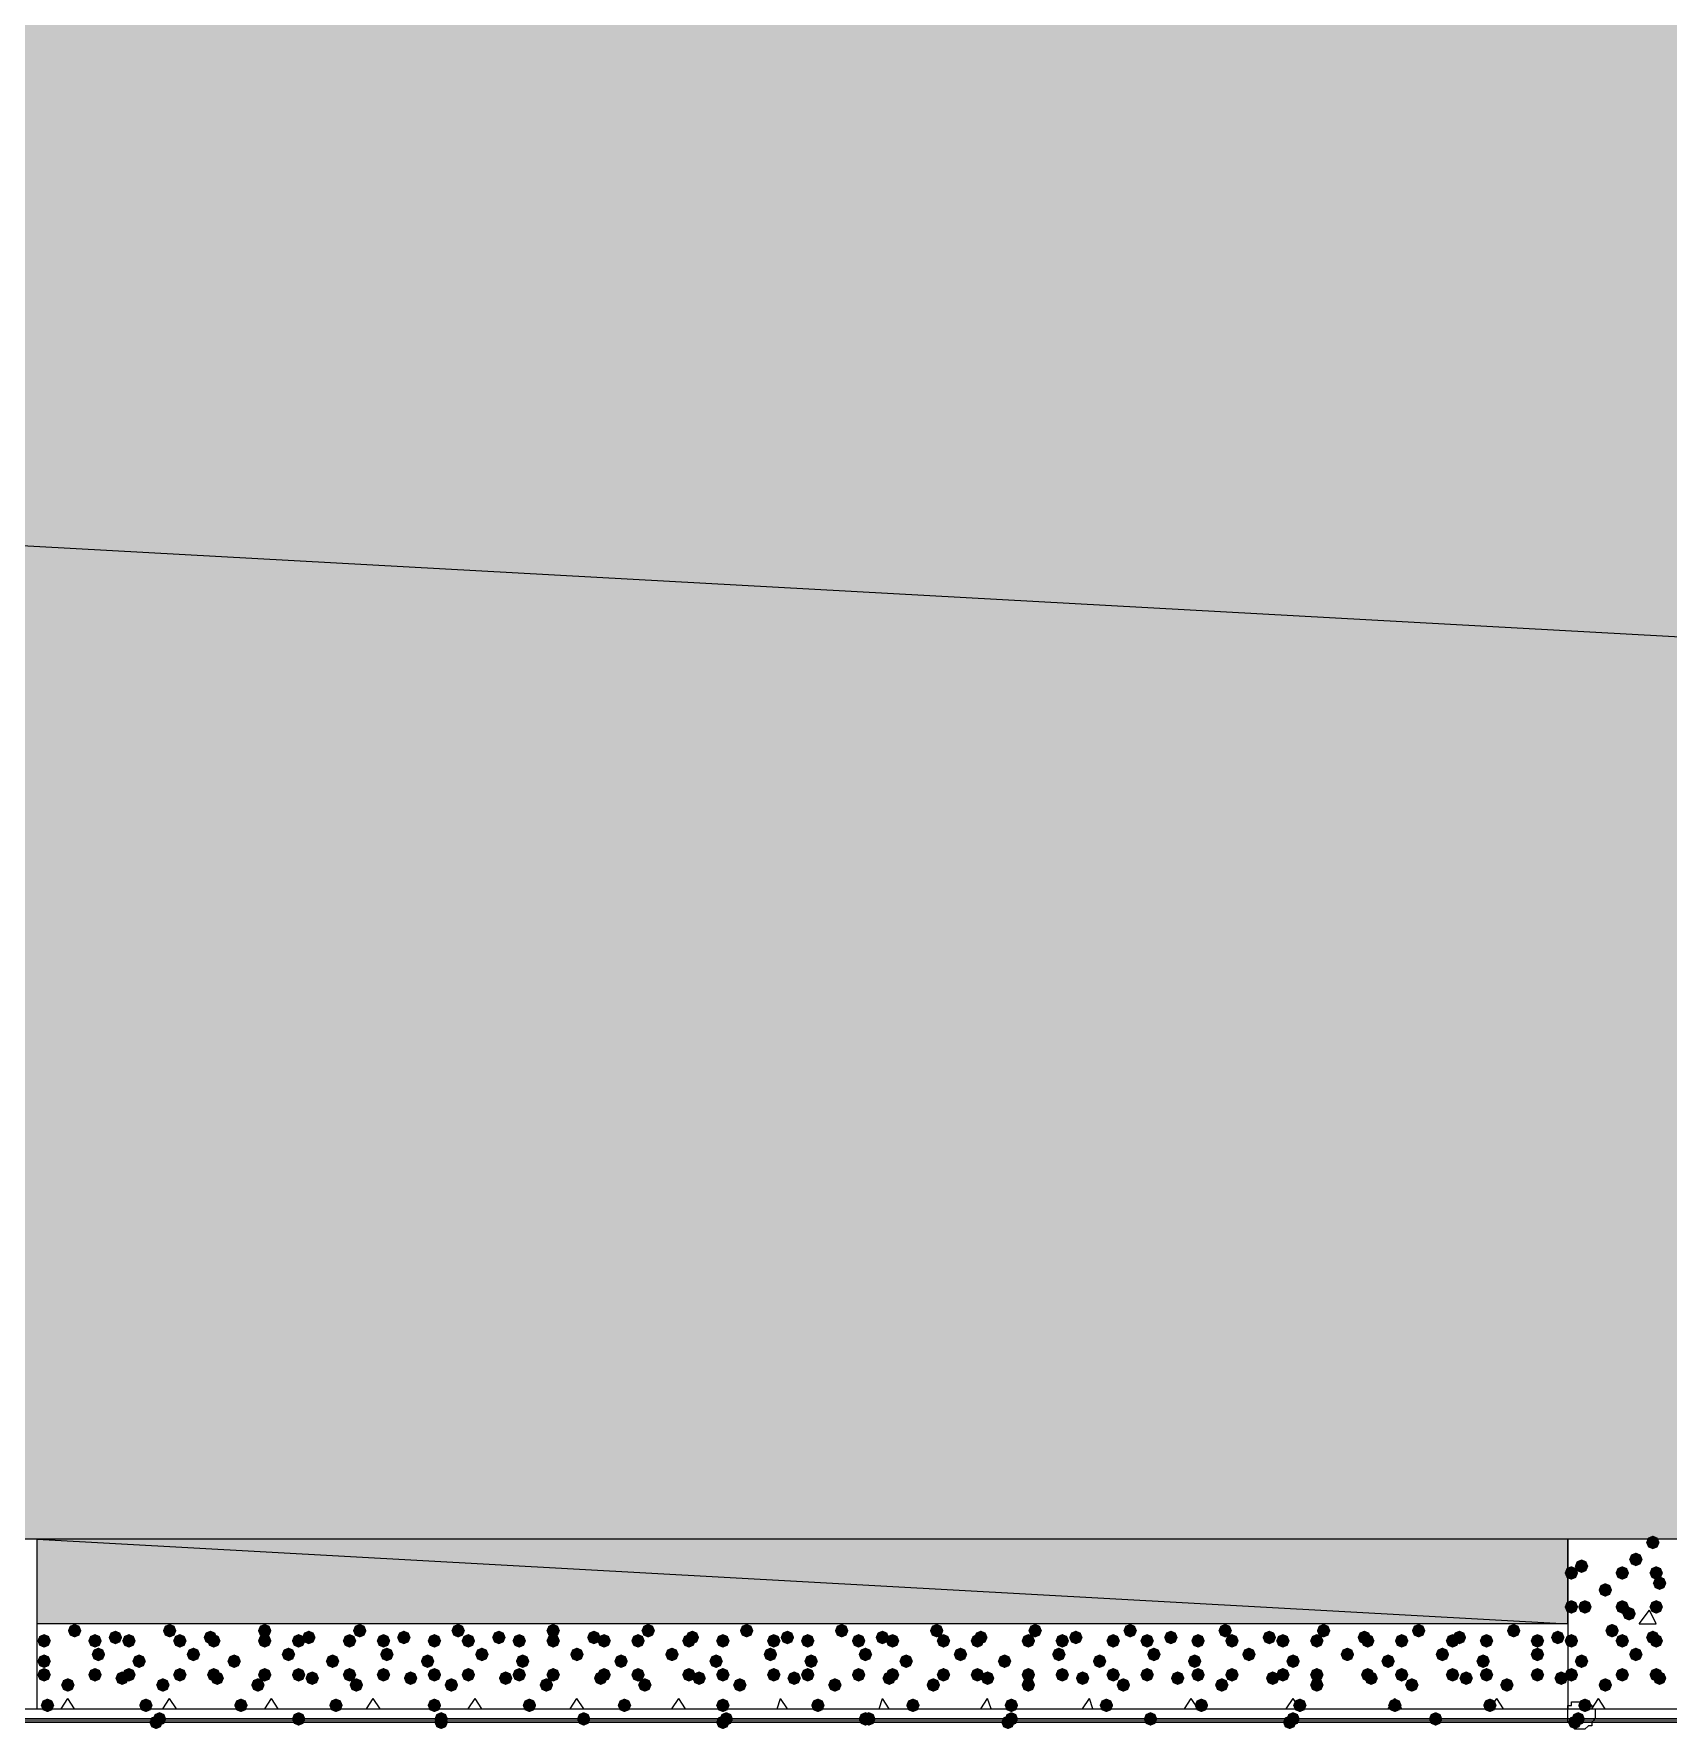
# Model space of a CAD drawing. Header units: millimetres. Extents: x 0 to 420, y 0 to 297.
# Drawn here: x 154.6 to 174.98, y 82.55 to 103.7 of the extents above; entities that cross this region are included whole.
import ezdxf

# ---------------------------------------------------------------- set-up
doc = ezdxf.new("R2010")
doc.units = ezdxf.units.MM
doc.layers.get('0').update_dxf_attribs({"linetype": 'CONTINUOUS'})

msp = doc.modelspace()

# ---------------------------------------------------------------- hatches: boundary and pattern name
at = {"true_color": 0x000008}
h = msp.add_hatch(color=0, dxfattribs=at)
h.paths.add_polyline_path([(379.603, 103.970667), (33.528, 103.970667), (379.603, 84.920667)], flags=0)
h.paths.add_polyline_path([(33.528, 103.970667), (379.603, 84.920667), (33.528, 84.920667)], flags=0)
h = msp.add_hatch(color=0, dxfattribs=at)
h.paths.add_polyline_path([(173.736, 84.920667), (154.643667, 84.920667), (173.736, 83.862333)], flags=0)
h.paths.add_polyline_path([(154.643667, 84.920667), (173.736, 83.862333), (154.643667, 83.862333)], flags=0)
at = {"true_color": 0x000007}
for points in [[(174.879, 84.878333), (174.854129, 84.818537), (174.794333, 84.793667), (174.734537, 84.818537), (174.709667, 84.878333), (174.734537, 84.938129), (174.794333, 84.963), (174.854129, 84.938129)], [(173.99, 84.582), (173.965129, 84.522204), (173.905333, 84.497333), (173.845538, 84.522204), (173.820667, 84.582), (173.845537, 84.641796), (173.905333, 84.666667), (173.965129, 84.641796)], [(174.667333, 84.666667), (174.642462, 84.606871), (174.582667, 84.582), (174.522871, 84.606871), (174.498, 84.666667), (174.522871, 84.726462), (174.582667, 84.751333), (174.642462, 84.726463)], [(173.863, 84.497333), (173.838129, 84.437537), (173.778333, 84.412667), (173.718538, 84.437537), (173.693667, 84.497333), (173.718537, 84.557129), (173.778333, 84.582), (173.838129, 84.557129)], [(174.498, 84.497333), (174.473129, 84.437537), (174.413333, 84.412667), (174.353538, 84.437537), (174.328667, 84.497333), (174.353537, 84.557129), (174.413333, 84.582), (174.473129, 84.557129)], [(174.921333, 84.497333), (174.896462, 84.437537), (174.836667, 84.412667), (174.776871, 84.437537), (174.752, 84.497333), (174.776871, 84.557129), (174.836667, 84.582), (174.896462, 84.557129)], [(174.963667, 84.370333), (174.938796, 84.310538), (174.879, 84.285667), (174.819204, 84.310538), (174.794333, 84.370333), (174.819204, 84.430129), (174.879, 84.455), (174.938796, 84.430129)], [(174.286333, 84.285667), (174.261462, 84.225871), (174.201667, 84.201), (174.141871, 84.225871), (174.117, 84.285667), (174.141871, 84.345462), (174.201667, 84.370333), (174.261462, 84.345463)], [(173.863, 84.074), (173.838129, 84.014204), (173.778333, 83.989333), (173.718538, 84.014204), (173.693667, 84.074), (173.718537, 84.133796), (173.778333, 84.158667), (173.838129, 84.133796)], [(174.032333, 84.074), (174.007462, 84.014204), (173.947667, 83.989333), (173.887871, 84.014204), (173.863, 84.074), (173.887871, 84.133796), (173.947667, 84.158667), (174.007462, 84.133796)], [(174.498, 84.074), (174.473129, 84.014204), (174.413333, 83.989333), (174.353538, 84.014204), (174.328667, 84.074), (174.353537, 84.133796), (174.413333, 84.158667), (174.473129, 84.133796)], [(174.582667, 83.989333), (174.557796, 83.929537), (174.498, 83.904667), (174.438204, 83.929537), (174.413333, 83.989333), (174.438204, 84.049129), (174.498, 84.074), (174.557796, 84.049129)], [(174.921333, 84.074), (174.896462, 84.014204), (174.836667, 83.989333), (174.776871, 84.014204), (174.752, 84.074), (174.776871, 84.133796), (174.836667, 84.158667), (174.896462, 84.133796)], [(174.371, 83.777667), (174.346129, 83.717871), (174.286333, 83.693), (174.226538, 83.717871), (174.201667, 83.777667), (174.226537, 83.837462), (174.286333, 83.862333), (174.346129, 83.837463)], [(174.879, 83.693), (174.854129, 83.633204), (174.794333, 83.608333), (174.734537, 83.633204), (174.709667, 83.693), (174.734537, 83.752796), (174.794333, 83.777667), (174.854129, 83.752796)], [(173.863, 83.650667), (173.838129, 83.590871), (173.778333, 83.566), (173.718538, 83.590871), (173.693667, 83.650667), (173.718537, 83.710462), (173.778333, 83.735333), (173.838129, 83.710463)], [(174.498, 83.650667), (174.473129, 83.590871), (174.413333, 83.566), (174.353538, 83.590871), (174.328667, 83.650667), (174.353537, 83.710462), (174.413333, 83.735333), (174.473129, 83.710463)], [(174.667333, 83.481333), (174.642462, 83.421537), (174.582667, 83.396667), (174.522871, 83.421537), (174.498, 83.481333), (174.522871, 83.541129), (174.582667, 83.566), (174.642462, 83.541129)], [(174.921333, 83.650667), (174.896462, 83.590871), (174.836667, 83.566), (174.776871, 83.590871), (174.752, 83.650667), (174.776871, 83.710462), (174.836667, 83.735333), (174.896462, 83.710463)], [(173.99, 83.396667), (173.965129, 83.336871), (173.905333, 83.312), (173.845538, 83.336871), (173.820667, 83.396667), (173.845537, 83.456462), (173.905333, 83.481333), (173.965129, 83.456463)], [(173.863, 83.227333), (173.838129, 83.167537), (173.778333, 83.142667), (173.718538, 83.167537), (173.693667, 83.227333), (173.718537, 83.287129), (173.778333, 83.312), (173.838129, 83.287129)], [(174.286333, 83.100333), (174.261462, 83.040538), (174.201667, 83.015667), (174.141871, 83.040538), (174.117, 83.100333), (174.141871, 83.160129), (174.201667, 83.185), (174.261462, 83.160129)], [(174.498, 83.227333), (174.473129, 83.167537), (174.413333, 83.142667), (174.353538, 83.167537), (174.328667, 83.227333), (174.353537, 83.287129), (174.413333, 83.312), (174.473129, 83.287129)], [(174.921333, 83.227333), (174.896462, 83.167537), (174.836667, 83.142667), (174.776871, 83.167537), (174.752, 83.227333), (174.776871, 83.287129), (174.836667, 83.312), (174.896462, 83.287129)], [(174.963667, 83.185), (174.938796, 83.125204), (174.879, 83.100333), (174.819204, 83.125204), (174.794333, 83.185), (174.819204, 83.244796), (174.879, 83.269667), (174.938796, 83.244796)], [(174.032333, 82.846333), (174.007462, 82.786537), (173.947667, 82.761667), (173.887871, 82.786537), (173.863, 82.846333), (173.887871, 82.906129), (173.947667, 82.931), (174.007462, 82.906129)]]:
    msp.add_hatch(color=0, dxfattribs=at).paths.add_polyline_path(points, flags=0)
at = {"true_color": 0x000008}
for points in [[(155.194, 83.777667), (155.169129, 83.717871), (155.109333, 83.693), (155.049538, 83.717871), (155.024667, 83.777667), (155.049537, 83.837462), (155.109333, 83.862333), (155.169129, 83.837463)], [(155.702, 83.693), (155.677129, 83.633204), (155.617333, 83.608333), (155.557538, 83.633204), (155.532667, 83.693), (155.557537, 83.752796), (155.617333, 83.777667), (155.677129, 83.752796)], [(156.379333, 83.777667), (156.354463, 83.717871), (156.294667, 83.693), (156.234871, 83.717871), (156.21, 83.777667), (156.234871, 83.837462), (156.294667, 83.862333), (156.354462, 83.837463)], [(156.887333, 83.693), (156.862462, 83.633204), (156.802667, 83.608333), (156.742871, 83.633204), (156.718, 83.693), (156.742871, 83.752796), (156.802667, 83.777667), (156.862462, 83.752796)], [(157.564667, 83.777667), (157.539796, 83.717871), (157.48, 83.693), (157.420204, 83.717871), (157.395333, 83.777667), (157.420204, 83.837462), (157.48, 83.862333), (157.539796, 83.837463)], [(158.115, 83.693), (158.090129, 83.633204), (158.030333, 83.608333), (157.970538, 83.633204), (157.945667, 83.693), (157.970537, 83.752796), (158.030333, 83.777667), (158.090129, 83.752796)], [(158.75, 83.777667), (158.725129, 83.717871), (158.665333, 83.693), (158.605538, 83.717871), (158.580667, 83.777667), (158.605537, 83.837462), (158.665333, 83.862333), (158.725129, 83.837463)], [(159.300333, 83.693), (159.275463, 83.633204), (159.215667, 83.608333), (159.155871, 83.633204), (159.131, 83.693), (159.155871, 83.752796), (159.215667, 83.777667), (159.275462, 83.752796)], [(159.977667, 83.777667), (159.952796, 83.717871), (159.893, 83.693), (159.833204, 83.717871), (159.808333, 83.777667), (159.833204, 83.837462), (159.893, 83.862333), (159.952796, 83.837463)], [(160.485667, 83.693), (160.460796, 83.633204), (160.401, 83.608333), (160.341204, 83.633204), (160.316333, 83.693), (160.341204, 83.752796), (160.401, 83.777667), (160.460796, 83.752796)], [(161.163, 83.777667), (161.138129, 83.717871), (161.078333, 83.693), (161.018538, 83.717871), (160.993667, 83.777667), (161.018537, 83.837462), (161.078333, 83.862333), (161.138129, 83.837463)], [(161.671, 83.693), (161.646129, 83.633204), (161.586333, 83.608333), (161.526538, 83.633204), (161.501667, 83.693), (161.526537, 83.752796), (161.586333, 83.777667), (161.646129, 83.752796)], [(162.348333, 83.777667), (162.323463, 83.717871), (162.263667, 83.693), (162.203871, 83.717871), (162.179, 83.777667), (162.203871, 83.837462), (162.263667, 83.862333), (162.323462, 83.837463)], [(162.898667, 83.693), (162.873796, 83.633204), (162.814, 83.608333), (162.754204, 83.633204), (162.729333, 83.693), (162.754204, 83.752796), (162.814, 83.777667), (162.873796, 83.752796)], [(163.576, 83.777667), (163.551129, 83.717871), (163.491333, 83.693), (163.431538, 83.717871), (163.406667, 83.777667), (163.431537, 83.837462), (163.491333, 83.862333), (163.551129, 83.837463)], [(164.084, 83.693), (164.059129, 83.633204), (163.999333, 83.608333), (163.939538, 83.633204), (163.914667, 83.693), (163.939537, 83.752796), (163.999333, 83.777667), (164.059129, 83.752796)], [(164.761333, 83.777667), (164.736462, 83.717871), (164.676667, 83.693), (164.616871, 83.717871), (164.592, 83.777667), (164.616871, 83.837462), (164.676667, 83.862333), (164.736462, 83.837463)], [(165.269333, 83.693), (165.244463, 83.633204), (165.184667, 83.608333), (165.124871, 83.633204), (165.1, 83.693), (165.124871, 83.752796), (165.184667, 83.777667), (165.244462, 83.752796)], [(165.946667, 83.777667), (165.921796, 83.717871), (165.862, 83.693), (165.802204, 83.717871), (165.777333, 83.777667), (165.802204, 83.837462), (165.862, 83.862333), (165.921796, 83.837463)], [(166.497, 83.693), (166.472129, 83.633204), (166.412333, 83.608333), (166.352537, 83.633204), (166.327667, 83.693), (166.352537, 83.752796), (166.412333, 83.777667), (166.472129, 83.752796)], [(167.174333, 83.777667), (167.149463, 83.717871), (167.089667, 83.693), (167.029871, 83.717871), (167.005, 83.777667), (167.029871, 83.837462), (167.089667, 83.862333), (167.149462, 83.837463)], [(167.682333, 83.693), (167.657463, 83.633204), (167.597667, 83.608333), (167.537871, 83.633204), (167.513, 83.693), (167.537871, 83.752796), (167.597667, 83.777667), (167.657462, 83.752796)], [(168.359667, 83.777667), (168.334796, 83.717871), (168.275, 83.693), (168.215204, 83.717871), (168.190333, 83.777667), (168.215204, 83.837462), (168.275, 83.862333), (168.334796, 83.837463)], [(168.867667, 83.693), (168.842796, 83.633204), (168.783, 83.608333), (168.723204, 83.633204), (168.698333, 83.693), (168.723204, 83.752796), (168.783, 83.777667), (168.842796, 83.752796)], [(169.545, 83.777667), (169.520129, 83.717871), (169.460333, 83.693), (169.400538, 83.717871), (169.375667, 83.777667), (169.400537, 83.837462), (169.460333, 83.862333), (169.520129, 83.837463)], [(170.095333, 83.693), (170.070462, 83.633204), (170.010667, 83.608333), (169.950871, 83.633204), (169.926, 83.693), (169.950871, 83.752796), (170.010667, 83.777667), (170.070462, 83.752796)], [(170.772667, 83.777667), (170.747796, 83.717871), (170.688, 83.693), (170.628204, 83.717871), (170.603333, 83.777667), (170.628204, 83.837462), (170.688, 83.862333), (170.747796, 83.837463)], [(171.280667, 83.693), (171.255796, 83.633204), (171.196, 83.608333), (171.136204, 83.633204), (171.111333, 83.693), (171.136204, 83.752796), (171.196, 83.777667), (171.255796, 83.752796)], [(171.958, 83.777667), (171.933129, 83.717871), (171.873333, 83.693), (171.813538, 83.717871), (171.788667, 83.777667), (171.813537, 83.837462), (171.873333, 83.862333), (171.933129, 83.837463)], [(172.466, 83.693), (172.441129, 83.633204), (172.381333, 83.608333), (172.321538, 83.633204), (172.296667, 83.693), (172.321537, 83.752796), (172.381333, 83.777667), (172.441129, 83.752796)], [(173.143333, 83.777667), (173.118462, 83.717871), (173.058667, 83.693), (172.998871, 83.717871), (172.974, 83.777667), (172.998871, 83.837462), (173.058667, 83.862333), (173.118462, 83.837463)], [(173.693667, 83.693), (173.668796, 83.633204), (173.609, 83.608333), (173.549204, 83.633204), (173.524333, 83.693), (173.549204, 83.752796), (173.609, 83.777667), (173.668796, 83.752796)], [(154.813, 83.650667), (154.788129, 83.590871), (154.728333, 83.566), (154.668538, 83.590871), (154.643667, 83.650667), (154.668537, 83.710462), (154.728333, 83.735333), (154.788129, 83.710463)], [(155.448, 83.650667), (155.423129, 83.590871), (155.363333, 83.566), (155.303538, 83.590871), (155.278667, 83.650667), (155.303537, 83.710462), (155.363333, 83.735333), (155.423129, 83.710463)], [(155.490333, 83.481333), (155.465463, 83.421537), (155.405667, 83.396667), (155.345871, 83.421537), (155.321, 83.481333), (155.345871, 83.541129), (155.405667, 83.566), (155.465462, 83.541129)], [(155.871333, 83.650667), (155.846462, 83.590871), (155.786667, 83.566), (155.726871, 83.590871), (155.702, 83.650667), (155.726871, 83.710462), (155.786667, 83.735333), (155.846462, 83.710463)], [(156.506333, 83.650667), (156.481462, 83.590871), (156.421667, 83.566), (156.361871, 83.590871), (156.337, 83.650667), (156.361871, 83.710462), (156.421667, 83.735333), (156.481462, 83.710463)], [(156.675667, 83.481333), (156.650796, 83.421537), (156.591, 83.396667), (156.531204, 83.421537), (156.506333, 83.481333), (156.531204, 83.541129), (156.591, 83.566), (156.650796, 83.541129)], [(156.929667, 83.650667), (156.904796, 83.590871), (156.845, 83.566), (156.785204, 83.590871), (156.760333, 83.650667), (156.785204, 83.710462), (156.845, 83.735333), (156.904796, 83.710463)], [(157.564667, 83.650667), (157.539796, 83.590871), (157.48, 83.566), (157.420204, 83.590871), (157.395333, 83.650667), (157.420204, 83.710462), (157.48, 83.735333), (157.539796, 83.710463)], [(157.861, 83.481333), (157.836129, 83.421537), (157.776333, 83.396667), (157.716538, 83.421537), (157.691667, 83.481333), (157.716537, 83.541129), (157.776333, 83.566), (157.836129, 83.541129)], [(157.988, 83.650667), (157.963129, 83.590871), (157.903333, 83.566), (157.843538, 83.590871), (157.818667, 83.650667), (157.843537, 83.710462), (157.903333, 83.735333), (157.963129, 83.710463)], [(158.623, 83.650667), (158.598129, 83.590871), (158.538333, 83.566), (158.478538, 83.590871), (158.453667, 83.650667), (158.478537, 83.710462), (158.538333, 83.735333), (158.598129, 83.710463)], [(159.046333, 83.650667), (159.021462, 83.590871), (158.961667, 83.566), (158.901871, 83.590871), (158.877, 83.650667), (158.901871, 83.710462), (158.961667, 83.735333), (159.021462, 83.710463)], [(159.088667, 83.481333), (159.063796, 83.421537), (159.004, 83.396667), (158.944204, 83.421537), (158.919333, 83.481333), (158.944204, 83.541129), (159.004, 83.566), (159.063796, 83.541129)], [(159.681333, 83.650667), (159.656462, 83.590871), (159.596667, 83.566), (159.536871, 83.590871), (159.512, 83.650667), (159.536871, 83.710462), (159.596667, 83.735333), (159.656462, 83.710463)], [(160.104667, 83.650667), (160.079796, 83.590871), (160.02, 83.566), (159.960204, 83.590871), (159.935333, 83.650667), (159.960204, 83.710462), (160.02, 83.735333), (160.079796, 83.710463)], [(160.274, 83.481333), (160.249129, 83.421537), (160.189333, 83.396667), (160.129538, 83.421537), (160.104667, 83.481333), (160.129537, 83.541129), (160.189333, 83.566), (160.249129, 83.541129)], [(160.739667, 83.650667), (160.714796, 83.590871), (160.655, 83.566), (160.595204, 83.590871), (160.570333, 83.650667), (160.595204, 83.710462), (160.655, 83.735333), (160.714796, 83.710463)], [(161.163, 83.650667), (161.138129, 83.590871), (161.078333, 83.566), (161.018538, 83.590871), (160.993667, 83.650667), (161.018537, 83.710462), (161.078333, 83.735333), (161.138129, 83.710463)], [(161.459333, 83.481333), (161.434463, 83.421537), (161.374667, 83.396667), (161.314871, 83.421537), (161.29, 83.481333), (161.314871, 83.541129), (161.374667, 83.566), (161.434462, 83.541129)], [(161.798, 83.650667), (161.773129, 83.590871), (161.713333, 83.566), (161.653538, 83.590871), (161.628667, 83.650667), (161.653537, 83.710462), (161.713333, 83.735333), (161.773129, 83.710463)], [(162.221333, 83.650667), (162.196463, 83.590871), (162.136667, 83.566), (162.076871, 83.590871), (162.052, 83.650667), (162.076871, 83.710462), (162.136667, 83.735333), (162.196462, 83.710463)], [(162.644667, 83.481333), (162.619796, 83.421537), (162.56, 83.396667), (162.500204, 83.421537), (162.475333, 83.481333), (162.500204, 83.541129), (162.56, 83.566), (162.619796, 83.541129)], [(162.856333, 83.650667), (162.831462, 83.590871), (162.771667, 83.566), (162.711871, 83.590871), (162.687, 83.650667), (162.711871, 83.710462), (162.771667, 83.735333), (162.831462, 83.710463)], [(163.279667, 83.650667), (163.254796, 83.590871), (163.195, 83.566), (163.135204, 83.590871), (163.110333, 83.650667), (163.135204, 83.710462), (163.195, 83.735333), (163.254796, 83.710463)], [(163.872333, 83.481333), (163.847463, 83.421537), (163.787667, 83.396667), (163.727871, 83.421537), (163.703, 83.481333), (163.727871, 83.541129), (163.787667, 83.566), (163.847462, 83.541129)], [(163.914667, 83.650667), (163.889796, 83.590871), (163.83, 83.566), (163.770204, 83.590871), (163.745333, 83.650667), (163.770204, 83.710462), (163.83, 83.735333), (163.889796, 83.710463)], [(164.338, 83.650667), (164.313129, 83.590871), (164.253333, 83.566), (164.193537, 83.590871), (164.168667, 83.650667), (164.193537, 83.710462), (164.253333, 83.735333), (164.313129, 83.710463)], [(164.973, 83.650667), (164.948129, 83.590871), (164.888333, 83.566), (164.828537, 83.590871), (164.803667, 83.650667), (164.828537, 83.710462), (164.888333, 83.735333), (164.948129, 83.710463)], [(165.057667, 83.481333), (165.032796, 83.421537), (164.973, 83.396667), (164.913204, 83.421537), (164.888333, 83.481333), (164.913204, 83.541129), (164.973, 83.566), (165.032796, 83.541129)], [(165.396333, 83.650667), (165.371462, 83.590871), (165.311667, 83.566), (165.251871, 83.590871), (165.227, 83.650667), (165.251871, 83.710462), (165.311667, 83.735333), (165.371462, 83.710463)], [(166.031333, 83.650667), (166.006463, 83.590871), (165.946667, 83.566), (165.886871, 83.590871), (165.862, 83.650667), (165.886871, 83.710462), (165.946667, 83.735333), (166.006462, 83.710463)], [(166.243, 83.481333), (166.218129, 83.421537), (166.158333, 83.396667), (166.098538, 83.421537), (166.073667, 83.481333), (166.098537, 83.541129), (166.158333, 83.566), (166.218129, 83.541129)], [(166.454667, 83.650667), (166.429796, 83.590871), (166.37, 83.566), (166.310204, 83.590871), (166.285333, 83.650667), (166.310204, 83.710462), (166.37, 83.735333), (166.429796, 83.710463)], [(167.089667, 83.650667), (167.064796, 83.590871), (167.005, 83.566), (166.945204, 83.590871), (166.920333, 83.650667), (166.945204, 83.710462), (167.005, 83.735333), (167.064796, 83.710463)], [(167.470667, 83.481333), (167.445796, 83.421537), (167.386, 83.396667), (167.326204, 83.421537), (167.301333, 83.481333), (167.326204, 83.541129), (167.386, 83.566), (167.445796, 83.541129)], [(167.513, 83.650667), (167.488129, 83.590871), (167.428333, 83.566), (167.368538, 83.590871), (167.343667, 83.650667), (167.368537, 83.710462), (167.428333, 83.735333), (167.488129, 83.710463)], [(168.148, 83.650667), (168.123129, 83.590871), (168.063333, 83.566), (168.003537, 83.590871), (167.978667, 83.650667), (168.003537, 83.710462), (168.063333, 83.735333), (168.123129, 83.710463)], [(168.571333, 83.650667), (168.546462, 83.590871), (168.486667, 83.566), (168.426871, 83.590871), (168.402, 83.650667), (168.426871, 83.710462), (168.486667, 83.735333), (168.546462, 83.710463)], [(168.656, 83.481333), (168.631129, 83.421537), (168.571333, 83.396667), (168.511538, 83.421537), (168.486667, 83.481333), (168.511537, 83.541129), (168.571333, 83.566), (168.631129, 83.541129)], [(169.206333, 83.650667), (169.181462, 83.590871), (169.121667, 83.566), (169.061871, 83.590871), (169.037, 83.650667), (169.061871, 83.710462), (169.121667, 83.735333), (169.181462, 83.710463)], [(169.629667, 83.650667), (169.604796, 83.590871), (169.545, 83.566), (169.485204, 83.590871), (169.460333, 83.650667), (169.485204, 83.710462), (169.545, 83.735333), (169.604796, 83.710463)], [(169.841333, 83.481333), (169.816463, 83.421537), (169.756667, 83.396667), (169.696871, 83.421537), (169.672, 83.481333), (169.696871, 83.541129), (169.756667, 83.566), (169.816462, 83.541129)], [(170.264667, 83.650667), (170.239796, 83.590871), (170.18, 83.566), (170.120204, 83.590871), (170.095333, 83.650667), (170.120204, 83.710462), (170.18, 83.735333), (170.239796, 83.710463)], [(170.688, 83.650667), (170.663129, 83.590871), (170.603333, 83.566), (170.543538, 83.590871), (170.518667, 83.650667), (170.543537, 83.710462), (170.603333, 83.735333), (170.663129, 83.710463)], [(171.069, 83.481333), (171.044129, 83.421537), (170.984333, 83.396667), (170.924538, 83.421537), (170.899667, 83.481333), (170.924537, 83.541129), (170.984333, 83.566), (171.044129, 83.541129)], [(171.323, 83.650667), (171.298129, 83.590871), (171.238333, 83.566), (171.178538, 83.590871), (171.153667, 83.650667), (171.178537, 83.710462), (171.238333, 83.735333), (171.298129, 83.710463)], [(171.746333, 83.650667), (171.721462, 83.590871), (171.661667, 83.566), (171.601871, 83.590871), (171.577, 83.650667), (171.601871, 83.710462), (171.661667, 83.735333), (171.721462, 83.710463)], [(172.254333, 83.481333), (172.229463, 83.421537), (172.169667, 83.396667), (172.109871, 83.421537), (172.085, 83.481333), (172.109871, 83.541129), (172.169667, 83.566), (172.229462, 83.541129)], [(172.381333, 83.650667), (172.356462, 83.590871), (172.296667, 83.566), (172.236871, 83.590871), (172.212, 83.650667), (172.236871, 83.710462), (172.296667, 83.735333), (172.356462, 83.710463)], [(172.804667, 83.650667), (172.779796, 83.590871), (172.72, 83.566), (172.660204, 83.590871), (172.635333, 83.650667), (172.660204, 83.710462), (172.72, 83.735333), (172.779796, 83.710463)], [(173.439667, 83.650667), (173.414796, 83.590871), (173.355, 83.566), (173.295204, 83.590871), (173.270333, 83.650667), (173.295204, 83.710462), (173.355, 83.735333), (173.414796, 83.710463)], [(173.439667, 83.481333), (173.414796, 83.421537), (173.355, 83.396667), (173.295204, 83.421537), (173.270333, 83.481333), (173.295204, 83.541129), (173.355, 83.566), (173.414796, 83.541129)], [(154.813, 83.396667), (154.788129, 83.336871), (154.728333, 83.312), (154.668538, 83.336871), (154.643667, 83.396667), (154.668537, 83.456462), (154.728333, 83.481333), (154.788129, 83.456463)], [(155.998333, 83.396667), (155.973462, 83.336871), (155.913667, 83.312), (155.853871, 83.336871), (155.829, 83.396667), (155.853871, 83.456462), (155.913667, 83.481333), (155.973462, 83.456463)], [(157.183667, 83.396667), (157.158796, 83.336871), (157.099, 83.312), (157.039204, 83.336871), (157.014333, 83.396667), (157.039204, 83.456462), (157.099, 83.481333), (157.158796, 83.456463)], [(158.411333, 83.396667), (158.386462, 83.336871), (158.326667, 83.312), (158.266871, 83.336871), (158.242, 83.396667), (158.266871, 83.456462), (158.326667, 83.481333), (158.386462, 83.456463)], [(159.596667, 83.396667), (159.571796, 83.336871), (159.512, 83.312), (159.452204, 83.336871), (159.427333, 83.396667), (159.452204, 83.456462), (159.512, 83.481333), (159.571796, 83.456463)], [(160.782, 83.396667), (160.757129, 83.336871), (160.697333, 83.312), (160.637538, 83.336871), (160.612667, 83.396667), (160.637537, 83.456462), (160.697333, 83.481333), (160.757129, 83.456463)], [(162.009667, 83.396667), (161.984796, 83.336871), (161.925, 83.312), (161.865204, 83.336871), (161.840333, 83.396667), (161.865204, 83.456462), (161.925, 83.481333), (161.984796, 83.456463)], [(163.195, 83.396667), (163.170129, 83.336871), (163.110333, 83.312), (163.050538, 83.336871), (163.025667, 83.396667), (163.050537, 83.456462), (163.110333, 83.481333), (163.170129, 83.456463)], [(164.380333, 83.396667), (164.355462, 83.336871), (164.295667, 83.312), (164.235871, 83.336871), (164.211, 83.396667), (164.235871, 83.456462), (164.295667, 83.481333), (164.355462, 83.456463)], [(165.565667, 83.396667), (165.540796, 83.336871), (165.481, 83.312), (165.421204, 83.336871), (165.396333, 83.396667), (165.421204, 83.456462), (165.481, 83.481333), (165.540796, 83.456463)], [(166.793333, 83.396667), (166.768463, 83.336871), (166.708667, 83.312), (166.648871, 83.336871), (166.624, 83.396667), (166.648871, 83.456462), (166.708667, 83.481333), (166.768462, 83.456463)], [(167.978667, 83.396667), (167.953796, 83.336871), (167.894, 83.312), (167.834204, 83.336871), (167.809333, 83.396667), (167.834204, 83.456462), (167.894, 83.481333), (167.953796, 83.456463)], [(169.164, 83.396667), (169.139129, 83.336871), (169.079333, 83.312), (169.019538, 83.336871), (168.994667, 83.396667), (169.019537, 83.456462), (169.079333, 83.481333), (169.139129, 83.456463)], [(170.391667, 83.396667), (170.366796, 83.336871), (170.307, 83.312), (170.247204, 83.336871), (170.222333, 83.396667), (170.247204, 83.456462), (170.307, 83.481333), (170.366796, 83.456463)], [(171.577, 83.396667), (171.552129, 83.336871), (171.492333, 83.312), (171.432538, 83.336871), (171.407667, 83.396667), (171.432537, 83.456462), (171.492333, 83.481333), (171.552129, 83.456463)], [(172.762333, 83.396667), (172.737462, 83.336871), (172.677667, 83.312), (172.617871, 83.336871), (172.593, 83.396667), (172.617871, 83.456462), (172.677667, 83.481333), (172.737462, 83.456463)], [(154.813, 83.227333), (154.788129, 83.167537), (154.728333, 83.142667), (154.668538, 83.167537), (154.643667, 83.227333), (154.668537, 83.287129), (154.728333, 83.312), (154.788129, 83.287129)], [(155.109333, 83.100333), (155.084463, 83.040538), (155.024667, 83.015667), (154.964871, 83.040538), (154.94, 83.100333), (154.964871, 83.160129), (155.024667, 83.185), (155.084462, 83.160129)], [(155.448, 83.227333), (155.423129, 83.167537), (155.363333, 83.142667), (155.303538, 83.167537), (155.278667, 83.227333), (155.303537, 83.287129), (155.363333, 83.312), (155.423129, 83.287129)], [(155.786667, 83.185), (155.761796, 83.125204), (155.702, 83.100333), (155.642204, 83.125204), (155.617333, 83.185), (155.642204, 83.244796), (155.702, 83.269667), (155.761796, 83.244796)], [(155.871333, 83.227333), (155.846462, 83.167537), (155.786667, 83.142667), (155.726871, 83.167537), (155.702, 83.227333), (155.726871, 83.287129), (155.786667, 83.312), (155.846462, 83.287129)], [(156.294667, 83.100333), (156.269796, 83.040538), (156.21, 83.015667), (156.150204, 83.040538), (156.125333, 83.100333), (156.150204, 83.160129), (156.21, 83.185), (156.269796, 83.160129)], [(156.506333, 83.227333), (156.481462, 83.167537), (156.421667, 83.142667), (156.361871, 83.167537), (156.337, 83.227333), (156.361871, 83.287129), (156.421667, 83.312), (156.481462, 83.287129)], [(156.929667, 83.227333), (156.904796, 83.167537), (156.845, 83.142667), (156.785204, 83.167537), (156.760333, 83.227333), (156.785204, 83.287129), (156.845, 83.312), (156.904796, 83.287129)], [(156.972, 83.185), (156.947129, 83.125204), (156.887333, 83.100333), (156.827538, 83.125204), (156.802667, 83.185), (156.827537, 83.244796), (156.887333, 83.269667), (156.947129, 83.244796)], [(157.48, 83.100333), (157.455129, 83.040538), (157.395333, 83.015667), (157.335538, 83.040538), (157.310667, 83.100333), (157.335537, 83.160129), (157.395333, 83.185), (157.455129, 83.160129)], [(157.564667, 83.227333), (157.539796, 83.167537), (157.48, 83.142667), (157.420204, 83.167537), (157.395333, 83.227333), (157.420204, 83.287129), (157.48, 83.312), (157.539796, 83.287129)], [(157.988, 83.227333), (157.963129, 83.167537), (157.903333, 83.142667), (157.843538, 83.167537), (157.818667, 83.227333), (157.843537, 83.287129), (157.903333, 83.312), (157.963129, 83.287129)], [(158.157333, 83.185), (158.132462, 83.125204), (158.072667, 83.100333), (158.012871, 83.125204), (157.988, 83.185), (158.012871, 83.244796), (158.072667, 83.269667), (158.132462, 83.244796)], [(158.623, 83.227333), (158.598129, 83.167537), (158.538333, 83.142667), (158.478538, 83.167537), (158.453667, 83.227333), (158.478537, 83.287129), (158.538333, 83.312), (158.598129, 83.287129)], [(158.707667, 83.100333), (158.682796, 83.040538), (158.623, 83.015667), (158.563204, 83.040538), (158.538333, 83.100333), (158.563204, 83.160129), (158.623, 83.185), (158.682796, 83.160129)], [(159.046333, 83.227333), (159.021462, 83.167537), (158.961667, 83.142667), (158.901871, 83.167537), (158.877, 83.227333), (158.901871, 83.287129), (158.961667, 83.312), (159.021462, 83.287129)], [(159.385, 83.185), (159.360129, 83.125204), (159.300333, 83.100333), (159.240538, 83.125204), (159.215667, 83.185), (159.240537, 83.244796), (159.300333, 83.269667), (159.360129, 83.244796)], [(159.681333, 83.227333), (159.656462, 83.167537), (159.596667, 83.142667), (159.536871, 83.167537), (159.512, 83.227333), (159.536871, 83.287129), (159.596667, 83.312), (159.656462, 83.287129)], [(159.893, 83.100333), (159.868129, 83.040538), (159.808333, 83.015667), (159.748538, 83.040538), (159.723667, 83.100333), (159.748537, 83.160129), (159.808333, 83.185), (159.868129, 83.160129)], [(160.104667, 83.227333), (160.079796, 83.167537), (160.02, 83.142667), (159.960204, 83.167537), (159.935333, 83.227333), (159.960204, 83.287129), (160.02, 83.312), (160.079796, 83.287129)], [(160.570333, 83.185), (160.545462, 83.125204), (160.485667, 83.100333), (160.425871, 83.125204), (160.401, 83.185), (160.425871, 83.244796), (160.485667, 83.269667), (160.545462, 83.244796)], [(160.739667, 83.227333), (160.714796, 83.167537), (160.655, 83.142667), (160.595204, 83.167537), (160.570333, 83.227333), (160.595204, 83.287129), (160.655, 83.312), (160.714796, 83.287129)], [(161.078333, 83.100333), (161.053462, 83.040538), (160.993667, 83.015667), (160.933871, 83.040538), (160.909, 83.100333), (160.933871, 83.160129), (160.993667, 83.185), (161.053462, 83.160129)], [(161.163, 83.227333), (161.138129, 83.167537), (161.078333, 83.142667), (161.018538, 83.167537), (160.993667, 83.227333), (161.018537, 83.287129), (161.078333, 83.312), (161.138129, 83.287129)], [(161.755667, 83.185), (161.730796, 83.125204), (161.671, 83.100333), (161.611204, 83.125204), (161.586333, 83.185), (161.611204, 83.244796), (161.671, 83.269667), (161.730796, 83.244796)], [(161.798, 83.227333), (161.773129, 83.167537), (161.713333, 83.142667), (161.653538, 83.167537), (161.628667, 83.227333), (161.653537, 83.287129), (161.713333, 83.312), (161.773129, 83.287129)], [(162.221333, 83.227333), (162.196463, 83.167537), (162.136667, 83.142667), (162.076871, 83.167537), (162.052, 83.227333), (162.076871, 83.287129), (162.136667, 83.312), (162.196462, 83.287129)], [(162.306, 83.100333), (162.281129, 83.040538), (162.221333, 83.015667), (162.161538, 83.040538), (162.136667, 83.100333), (162.161537, 83.160129), (162.221333, 83.185), (162.281129, 83.160129)], [(162.856333, 83.227333), (162.831462, 83.167537), (162.771667, 83.142667), (162.711871, 83.167537), (162.687, 83.227333), (162.711871, 83.287129), (162.771667, 83.312), (162.831462, 83.287129)], [(162.983333, 83.185), (162.958463, 83.125204), (162.898667, 83.100333), (162.838871, 83.125204), (162.814, 83.185), (162.838871, 83.244796), (162.898667, 83.269667), (162.958462, 83.244796)], [(163.279667, 83.227333), (163.254796, 83.167537), (163.195, 83.142667), (163.135204, 83.167537), (163.110333, 83.227333), (163.135204, 83.287129), (163.195, 83.312), (163.254796, 83.287129)], [(163.491333, 83.100333), (163.466462, 83.040538), (163.406667, 83.015667), (163.346871, 83.040538), (163.322, 83.100333), (163.346871, 83.160129), (163.406667, 83.185), (163.466462, 83.160129)], [(163.914667, 83.227333), (163.889796, 83.167537), (163.83, 83.142667), (163.770204, 83.167537), (163.745333, 83.227333), (163.770204, 83.287129), (163.83, 83.312), (163.889796, 83.287129)], [(164.168667, 83.185), (164.143796, 83.125204), (164.084, 83.100333), (164.024204, 83.125204), (163.999333, 83.185), (164.024204, 83.244796), (164.084, 83.269667), (164.143796, 83.244796)], [(164.338, 83.227333), (164.313129, 83.167537), (164.253333, 83.142667), (164.193537, 83.167537), (164.168667, 83.227333), (164.193537, 83.287129), (164.253333, 83.312), (164.313129, 83.287129)], [(164.676667, 83.100333), (164.651796, 83.040538), (164.592, 83.015667), (164.532204, 83.040538), (164.507333, 83.100333), (164.532204, 83.160129), (164.592, 83.185), (164.651796, 83.160129)], [(164.973, 83.227333), (164.948129, 83.167537), (164.888333, 83.142667), (164.828537, 83.167537), (164.803667, 83.227333), (164.828537, 83.287129), (164.888333, 83.312), (164.948129, 83.287129)], [(165.354, 83.185), (165.329129, 83.125204), (165.269333, 83.100333), (165.209538, 83.125204), (165.184667, 83.185), (165.209537, 83.244796), (165.269333, 83.269667), (165.329129, 83.244796)], [(165.396333, 83.227333), (165.371462, 83.167537), (165.311667, 83.142667), (165.251871, 83.167537), (165.227, 83.227333), (165.251871, 83.287129), (165.311667, 83.312), (165.371462, 83.287129)], [(165.904333, 83.100333), (165.879462, 83.040538), (165.819667, 83.015667), (165.759871, 83.040538), (165.735, 83.100333), (165.759871, 83.160129), (165.819667, 83.185), (165.879462, 83.160129)], [(166.031333, 83.227333), (166.006463, 83.167537), (165.946667, 83.142667), (165.886871, 83.167537), (165.862, 83.227333), (165.886871, 83.287129), (165.946667, 83.312), (166.006462, 83.287129)], [(166.454667, 83.227333), (166.429796, 83.167537), (166.37, 83.142667), (166.310204, 83.167537), (166.285333, 83.227333), (166.310204, 83.287129), (166.37, 83.312), (166.429796, 83.287129)], [(166.581667, 83.185), (166.556796, 83.125204), (166.497, 83.100333), (166.437204, 83.125204), (166.412333, 83.185), (166.437204, 83.244796), (166.497, 83.269667), (166.556796, 83.244796)], [(167.089667, 83.227333), (167.064796, 83.167537), (167.005, 83.142667), (166.945204, 83.167537), (166.920333, 83.227333), (166.945204, 83.287129), (167.005, 83.312), (167.064796, 83.287129)], [(167.089667, 83.100333), (167.064796, 83.040538), (167.005, 83.015667), (166.945204, 83.040538), (166.920333, 83.100333), (166.945204, 83.160129), (167.005, 83.185), (167.064796, 83.160129)], [(167.513, 83.227333), (167.488129, 83.167537), (167.428333, 83.142667), (167.368538, 83.167537), (167.343667, 83.227333), (167.368537, 83.287129), (167.428333, 83.312), (167.488129, 83.287129)], [(167.767, 83.185), (167.742129, 83.125204), (167.682333, 83.100333), (167.622537, 83.125204), (167.597667, 83.185), (167.622537, 83.244796), (167.682333, 83.269667), (167.742129, 83.244796)], [(168.148, 83.227333), (168.123129, 83.167537), (168.063333, 83.142667), (168.003537, 83.167537), (167.978667, 83.227333), (168.003537, 83.287129), (168.063333, 83.312), (168.123129, 83.287129)], [(168.275, 83.100333), (168.250129, 83.040538), (168.190333, 83.015667), (168.130538, 83.040538), (168.105667, 83.100333), (168.130537, 83.160129), (168.190333, 83.185), (168.250129, 83.160129)], [(168.571333, 83.227333), (168.546462, 83.167537), (168.486667, 83.142667), (168.426871, 83.167537), (168.402, 83.227333), (168.426871, 83.287129), (168.486667, 83.312), (168.546462, 83.287129)], [(168.952333, 83.185), (168.927462, 83.125204), (168.867667, 83.100333), (168.807871, 83.125204), (168.783, 83.185), (168.807871, 83.244796), (168.867667, 83.269667), (168.927462, 83.244796)], [(169.206333, 83.227333), (169.181462, 83.167537), (169.121667, 83.142667), (169.061871, 83.167537), (169.037, 83.227333), (169.061871, 83.287129), (169.121667, 83.312), (169.181462, 83.287129)], [(169.502667, 83.100333), (169.477796, 83.040538), (169.418, 83.015667), (169.358204, 83.040538), (169.333333, 83.100333), (169.358204, 83.160129), (169.418, 83.185), (169.477796, 83.160129)], [(169.629667, 83.227333), (169.604796, 83.167537), (169.545, 83.142667), (169.485204, 83.167537), (169.460333, 83.227333), (169.485204, 83.287129), (169.545, 83.312), (169.604796, 83.287129)], [(170.137667, 83.185), (170.112796, 83.125204), (170.053, 83.100333), (169.993204, 83.125204), (169.968333, 83.185), (169.993204, 83.244796), (170.053, 83.269667), (170.112796, 83.244796)], [(170.264667, 83.227333), (170.239796, 83.167537), (170.18, 83.142667), (170.120204, 83.167537), (170.095333, 83.227333), (170.120204, 83.287129), (170.18, 83.312), (170.239796, 83.287129)], [(170.688, 83.227333), (170.663129, 83.167537), (170.603333, 83.142667), (170.543538, 83.167537), (170.518667, 83.227333), (170.543537, 83.287129), (170.603333, 83.312), (170.663129, 83.287129)], [(170.688, 83.100333), (170.663129, 83.040538), (170.603333, 83.015667), (170.543538, 83.040538), (170.518667, 83.100333), (170.543537, 83.160129), (170.603333, 83.185), (170.663129, 83.160129)], [(171.323, 83.227333), (171.298129, 83.167537), (171.238333, 83.142667), (171.178538, 83.167537), (171.153667, 83.227333), (171.178537, 83.287129), (171.238333, 83.312), (171.298129, 83.287129)], [(171.365333, 83.185), (171.340462, 83.125204), (171.280667, 83.100333), (171.220871, 83.125204), (171.196, 83.185), (171.220871, 83.244796), (171.280667, 83.269667), (171.340462, 83.244796)], [(171.746333, 83.227333), (171.721462, 83.167537), (171.661667, 83.142667), (171.601871, 83.167537), (171.577, 83.227333), (171.601871, 83.287129), (171.661667, 83.312), (171.721462, 83.287129)], [(171.873333, 83.100333), (171.848462, 83.040538), (171.788667, 83.015667), (171.728871, 83.040538), (171.704, 83.100333), (171.728871, 83.160129), (171.788667, 83.185), (171.848462, 83.160129)], [(172.381333, 83.227333), (172.356462, 83.167537), (172.296667, 83.142667), (172.236871, 83.167537), (172.212, 83.227333), (172.236871, 83.287129), (172.296667, 83.312), (172.356462, 83.287129)], [(172.550667, 83.185), (172.525796, 83.125204), (172.466, 83.100333), (172.406204, 83.125204), (172.381333, 83.185), (172.406204, 83.244796), (172.466, 83.269667), (172.525796, 83.244796)], [(172.804667, 83.227333), (172.779796, 83.167537), (172.72, 83.142667), (172.660204, 83.167537), (172.635333, 83.227333), (172.660204, 83.287129), (172.72, 83.312), (172.779796, 83.287129)], [(173.058667, 83.100333), (173.033796, 83.040538), (172.974, 83.015667), (172.914204, 83.040538), (172.889333, 83.100333), (172.914204, 83.160129), (172.974, 83.185), (173.033796, 83.160129)], [(173.439667, 83.227333), (173.414796, 83.167537), (173.355, 83.142667), (173.295204, 83.167537), (173.270333, 83.227333), (173.295204, 83.287129), (173.355, 83.312), (173.414796, 83.287129)], [(173.736, 83.185), (173.711129, 83.125204), (173.651333, 83.100333), (173.591538, 83.125204), (173.566667, 83.185), (173.591537, 83.244796), (173.651333, 83.269667), (173.711129, 83.244796)], [(154.855333, 82.846333), (154.830463, 82.786537), (154.770667, 82.761667), (154.710871, 82.786537), (154.686, 82.846333), (154.710871, 82.906129), (154.770667, 82.931), (154.830462, 82.906129)], [(156.083, 82.846333), (156.058129, 82.786537), (155.998333, 82.761667), (155.938538, 82.786537), (155.913667, 82.846333), (155.938537, 82.906129), (155.998333, 82.931), (156.058129, 82.906129)], [(157.268333, 82.846333), (157.243462, 82.786537), (157.183667, 82.761667), (157.123871, 82.786537), (157.099, 82.846333), (157.123871, 82.906129), (157.183667, 82.931), (157.243462, 82.906129)], [(158.453667, 82.846333), (158.428796, 82.786537), (158.369, 82.761667), (158.309204, 82.786537), (158.284333, 82.846333), (158.309204, 82.906129), (158.369, 82.931), (158.428796, 82.906129)], [(159.681333, 82.846333), (159.656462, 82.786537), (159.596667, 82.761667), (159.536871, 82.786537), (159.512, 82.846333), (159.536871, 82.906129), (159.596667, 82.931), (159.656462, 82.906129)], [(160.866667, 82.846333), (160.841796, 82.786537), (160.782, 82.761667), (160.722204, 82.786537), (160.697333, 82.846333), (160.722204, 82.906129), (160.782, 82.931), (160.841796, 82.906129)], [(162.052, 82.846333), (162.027129, 82.786537), (161.967333, 82.761667), (161.907537, 82.786537), (161.882667, 82.846333), (161.907537, 82.906129), (161.967333, 82.931), (162.027129, 82.906129)], [(163.279667, 82.846333), (163.254796, 82.786537), (163.195, 82.761667), (163.135204, 82.786537), (163.110333, 82.846333), (163.135204, 82.906129), (163.195, 82.931), (163.254796, 82.906129)], [(164.465, 82.846333), (164.440129, 82.786537), (164.380333, 82.761667), (164.320538, 82.786537), (164.295667, 82.846333), (164.320537, 82.906129), (164.380333, 82.931), (164.440129, 82.906129)], [(165.650333, 82.846333), (165.625462, 82.786537), (165.565667, 82.761667), (165.505871, 82.786537), (165.481, 82.846333), (165.505871, 82.906129), (165.565667, 82.931), (165.625462, 82.906129)], [(166.878, 82.846333), (166.853129, 82.786537), (166.793333, 82.761667), (166.733538, 82.786537), (166.708667, 82.846333), (166.733537, 82.906129), (166.793333, 82.931), (166.853129, 82.906129)], [(168.063333, 82.846333), (168.038462, 82.786537), (167.978667, 82.761667), (167.918871, 82.786537), (167.894, 82.846333), (167.918871, 82.906129), (167.978667, 82.931), (168.038462, 82.906129)], [(169.248667, 82.846333), (169.223796, 82.786537), (169.164, 82.761667), (169.104204, 82.786537), (169.079333, 82.846333), (169.104204, 82.906129), (169.164, 82.931), (169.223796, 82.906129)], [(170.476333, 82.846333), (170.451462, 82.786537), (170.391667, 82.761667), (170.331871, 82.786537), (170.307, 82.846333), (170.331871, 82.906129), (170.391667, 82.931), (170.451462, 82.906129)], [(171.661667, 82.846333), (171.636796, 82.786537), (171.577, 82.761667), (171.517204, 82.786537), (171.492333, 82.846333), (171.517204, 82.906129), (171.577, 82.931), (171.636796, 82.906129)], [(172.847, 82.846333), (172.822129, 82.786537), (172.762333, 82.761667), (172.702538, 82.786537), (172.677667, 82.846333), (172.702537, 82.906129), (172.762333, 82.931), (172.822129, 82.906129)]]:
    msp.add_hatch(color=0, dxfattribs=at).paths.add_polyline_path(points, flags=0)
at = {"true_color": 0x0000fe}
for points in [[(156.21, 82.634667), (156.185129, 82.574871), (156.125333, 82.55), (156.065538, 82.574871), (156.040667, 82.634667), (156.065537, 82.694462), (156.125333, 82.719333), (156.185129, 82.694463)], [(156.252333, 82.677), (156.227463, 82.617204), (156.167667, 82.592333), (156.107871, 82.617204), (156.083, 82.677), (156.107871, 82.736796), (156.167667, 82.761667), (156.227462, 82.736796)], [(157.988, 82.677), (157.963129, 82.617204), (157.903333, 82.592333), (157.843538, 82.617204), (157.818667, 82.677), (157.843537, 82.736796), (157.903333, 82.761667), (157.963129, 82.736796)], [(157.988, 82.677), (157.963129, 82.617204), (157.903333, 82.592333), (157.843538, 82.617204), (157.818667, 82.677), (157.843537, 82.736796), (157.903333, 82.761667), (157.963129, 82.736796)], [(159.766, 82.677), (159.741129, 82.617204), (159.681333, 82.592333), (159.621538, 82.617204), (159.596667, 82.677), (159.621537, 82.736796), (159.681333, 82.761667), (159.741129, 82.736796)], [(159.766, 82.634667), (159.741129, 82.574871), (159.681333, 82.55), (159.621538, 82.574871), (159.596667, 82.634667), (159.621537, 82.694462), (159.681333, 82.719333), (159.741129, 82.694463)], [(161.544, 82.677), (161.519129, 82.617204), (161.459333, 82.592333), (161.399538, 82.617204), (161.374667, 82.677), (161.399537, 82.736796), (161.459333, 82.761667), (161.519129, 82.736796)], [(161.544, 82.677), (161.519129, 82.617204), (161.459333, 82.592333), (161.399538, 82.617204), (161.374667, 82.677), (161.399537, 82.736796), (161.459333, 82.761667), (161.519129, 82.736796)], [(163.279667, 82.634667), (163.254796, 82.574871), (163.195, 82.55), (163.135204, 82.574871), (163.110333, 82.634667), (163.135204, 82.694462), (163.195, 82.719333), (163.254796, 82.694463)], [(163.322, 82.677), (163.297129, 82.617204), (163.237333, 82.592333), (163.177538, 82.617204), (163.152667, 82.677), (163.177537, 82.736796), (163.237333, 82.761667), (163.297129, 82.736796)], [(165.057667, 82.677), (165.032796, 82.617204), (164.973, 82.592333), (164.913204, 82.617204), (164.888333, 82.677), (164.913204, 82.736796), (164.973, 82.761667), (165.032796, 82.736796)], [(165.1, 82.677), (165.075129, 82.617204), (165.015333, 82.592333), (164.955538, 82.617204), (164.930667, 82.677), (164.955537, 82.736796), (165.015333, 82.761667), (165.075129, 82.736796)], [(166.835667, 82.634667), (166.810796, 82.574871), (166.751, 82.55), (166.691204, 82.574871), (166.666333, 82.634667), (166.691204, 82.694462), (166.751, 82.719333), (166.810796, 82.694463)], [(166.878, 82.677), (166.853129, 82.617204), (166.793333, 82.592333), (166.733538, 82.617204), (166.708667, 82.677), (166.733537, 82.736796), (166.793333, 82.761667), (166.853129, 82.736796)], [(168.613667, 82.677), (168.588796, 82.617204), (168.529, 82.592333), (168.469204, 82.617204), (168.444333, 82.677), (168.469204, 82.736796), (168.529, 82.761667), (168.588796, 82.736796)], [(168.613667, 82.677), (168.588796, 82.617204), (168.529, 82.592333), (168.469204, 82.617204), (168.444333, 82.677), (168.469204, 82.736796), (168.529, 82.761667), (168.588796, 82.736796)], [(170.349333, 82.634667), (170.324462, 82.574871), (170.264667, 82.55), (170.204871, 82.574871), (170.18, 82.634667), (170.204871, 82.694462), (170.264667, 82.719333), (170.324462, 82.694463)], [(170.391667, 82.677), (170.366796, 82.617204), (170.307, 82.592333), (170.247204, 82.617204), (170.222333, 82.677), (170.247204, 82.736796), (170.307, 82.761667), (170.366796, 82.736796)], [(172.169667, 82.677), (172.144796, 82.617204), (172.085, 82.592333), (172.025204, 82.617204), (172.000333, 82.677), (172.025204, 82.736796), (172.085, 82.761667), (172.144796, 82.736796)], [(172.169667, 82.677), (172.144796, 82.617204), (172.085, 82.592333), (172.025204, 82.617204), (172.000333, 82.677), (172.025204, 82.736796), (172.085, 82.761667), (172.144796, 82.736796)], [(173.905333, 82.634667), (173.880462, 82.574871), (173.820667, 82.55), (173.760871, 82.574871), (173.736, 82.634667), (173.760871, 82.694462), (173.820667, 82.719333), (173.880462, 82.694463)], [(173.947667, 82.677), (173.922796, 82.617204), (173.863, 82.592333), (173.803204, 82.617204), (173.778333, 82.677), (173.803204, 82.736796), (173.863, 82.761667), (173.922796, 82.736796)]]:
    msp.add_hatch(color=0, dxfattribs=at).paths.add_polyline_path(points, flags=0)

# ---------------------------------------------------------------- linework, layer by layer
at = {"color": 0, "true_color": 0x000008}
for points in [[(379.603, 103.970667), (33.528, 103.970667), (379.603, 84.920667)], [(33.528, 103.970667), (379.603, 84.920667), (33.528, 84.920667)], [(173.736, 84.920667), (154.643667, 84.920667), (173.736, 83.862333)], [(154.643667, 84.920667), (173.736, 83.862333), (154.643667, 83.862333)]]:
    msp.add_lwpolyline(points, close=True, dxfattribs=at)
at = {"color": 0, "true_color": 0x000007}
for points in [[(152.527, 84.920667), (152.527, 82.804), (154.643667, 82.804), (154.643667, 84.920667)], [(173.736, 84.920667), (173.736, 82.804), (175.852667, 82.804), (175.852667, 84.920667)], [(173.736, 82.719333), (173.736, 82.761667), (173.736, 82.804), (173.736, 82.846333), (173.778333, 82.846333), (173.778333, 82.888667), (173.820667, 82.888667), (173.863, 82.888667), (173.905333, 82.888667), (173.947667, 82.888667), (173.99, 82.888667), (174.032333, 82.846333), (174.032333, 82.804), (174.074667, 82.804), (174.074667, 82.761667), (174.074667, 82.719333), (174.074667, 82.677), (174.032333, 82.634667), (174.032333, 82.592333), (173.99, 82.592333), (173.947667, 82.55), (173.905333, 82.55), (173.863, 82.55), (173.820667, 82.55), (173.778333, 82.592333), (173.736, 82.634667), (173.736, 82.677)], [(32.342667, 82.677), (380.788333, 82.677)], [(380.788333, 82.677), (32.342667, 82.677)]]:
    msp.add_lwpolyline(points, close=True, dxfattribs=at)
for points in [[(174.625, 83.862333), (174.752, 84.031667)], [(174.836667, 83.862333), (174.752, 84.031667)], [(173.736, 83.862333), (154.643667, 83.862333)], [(174.625, 83.862333), (174.836667, 83.862333)], [(174.032333, 82.804), (174.117, 82.931)], [(174.201667, 82.804), (174.117, 82.931)], [(154.643667, 82.804), (173.736, 82.804)], [(32.300333, 82.677), (380.788333, 82.677), (32.300333, 82.634667), (380.788333, 82.634667)], [(380.788333, 82.677), (32.342667, 82.677), (32.300333, 82.677)], [(32.300333, 82.634667), (380.830667, 82.634667), (380.830667, 82.677)], [(32.342667, 82.677), (380.788333, 82.677), (32.342667, 82.677), (380.788333, 82.677)], [(380.788333, 82.677), (32.342667, 82.677)], [(380.788333, 82.677), (32.342667, 82.677)]]:
    msp.add_lwpolyline(points, dxfattribs=at)
at = {"color": 0, "true_color": 0x000008}
for points in [[(154.94, 82.804), (155.024667, 82.931)], [(155.109333, 82.804), (155.024667, 82.931)], [(156.21, 82.804), (156.294667, 82.931)], [(156.379333, 82.804), (156.294667, 82.931)], [(157.48, 82.804), (157.564667, 82.931)], [(157.649333, 82.804), (157.564667, 82.931)], [(158.75, 82.804), (158.834667, 82.931)], [(158.919333, 82.804), (158.834667, 82.931)], [(160.02, 82.804), (160.104667, 82.931)], [(160.189333, 82.804), (160.104667, 82.931)], [(161.29, 82.804), (161.374667, 82.931)], [(161.459333, 82.804), (161.374667, 82.931)], [(162.56, 82.804), (162.644667, 82.931)], [(162.729333, 82.804), (162.644667, 82.931)], [(163.872333, 82.804), (163.914667, 82.931)], [(163.999333, 82.804), (163.914667, 82.931)], [(165.142333, 82.804), (165.184667, 82.931)], [(165.269333, 82.804), (165.184667, 82.931)], [(166.412333, 82.804), (166.497, 82.931)], [(166.539333, 82.804), (166.497, 82.931)], [(167.682333, 82.804), (167.767, 82.931)], [(167.809333, 82.804), (167.767, 82.931)], [(168.952333, 82.804), (169.037, 82.931)], [(169.121667, 82.804), (169.037, 82.931)], [(170.222333, 82.804), (170.307, 82.931)], [(170.391667, 82.804), (170.307, 82.931)], [(171.492333, 82.804), (171.577, 82.931)], [(171.661667, 82.804), (171.577, 82.931)], [(172.762333, 82.804), (172.847, 82.931)], [(172.931667, 82.804), (172.847, 82.931)]]:
    msp.add_lwpolyline(points, dxfattribs=at)

doc.saveas('drawing.dxf')
